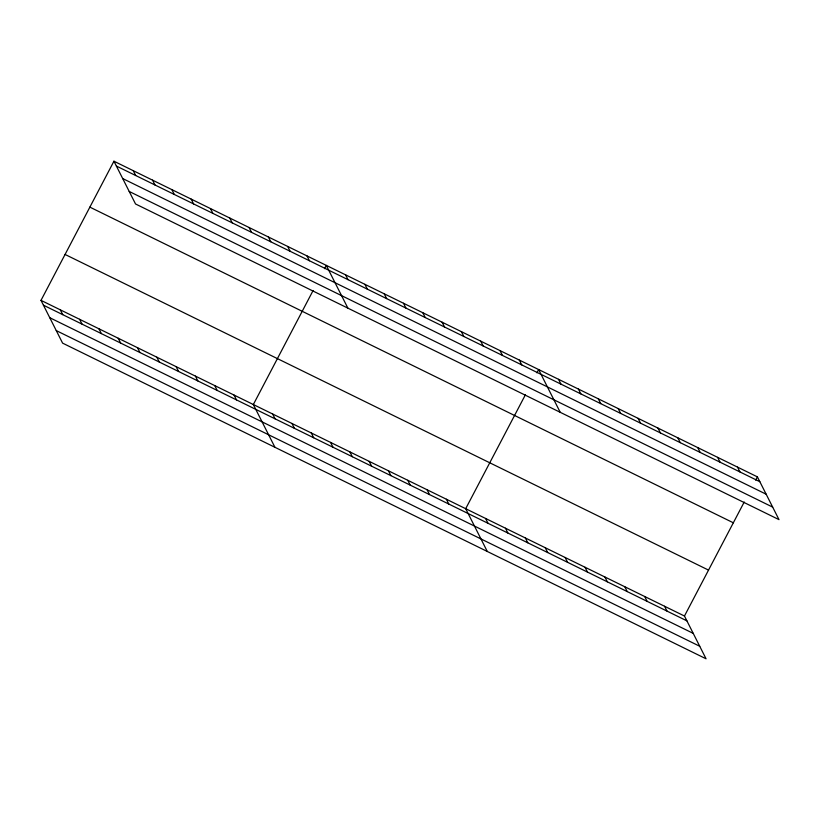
<?xml version="1.0" encoding="UTF-8"?>
<svg xmlns="http://www.w3.org/2000/svg" width="820" height="820" viewBox="0 0 820 820"><rect width="100%" height="100%" fill="white"/><g stroke="black" fill="none" stroke-linecap="round" stroke-linejoin="round"><path stroke-width="1.23" d="M41 300.366L684.464 616.025L706.061 658.788L62.597 343.129L41 300.366L113.939 161.212L757.403 476.871L779 519.634L135.536 203.975L113.939 161.212M313.096 290.526L253.339 404.537L274.936 447.289M324.566 268.663L326.278 265.383L347.885 308.146M525.446 394.697L465.688 508.697L487.285 551.46M536.905 372.833L538.627 369.553L560.224 412.306M684.464 616.025L744.222 502.024M755.681 480.151L757.403 476.871M116.379 166.04L759.843 481.699M122.703 178.555L766.167 494.214M129.212 191.46L772.676 507.119M89.872 207.132L733.336 522.791M65.067 254.446L708.531 570.105M43.439 305.194L686.893 620.853M49.764 317.709L693.218 633.368M56.272 330.603L699.737 646.262M737.508 467.123L739.947 471.941M717.623 457.365L720.062 462.183M697.738 447.607L700.167 452.425M677.843 437.849L680.282 442.677M657.958 428.091L660.397 432.919M638.073 418.333L640.502 423.161M618.178 408.575L620.617 413.403M598.293 398.817L600.732 403.645M578.397 389.069L580.837 393.887M558.512 379.311L560.952 384.129M664.569 606.267L667.008 611.095M644.684 596.509L647.123 601.337M519.316 360.082L521.756 364.91M624.799 586.751L627.228 591.579M500.015 350.611L502.455 355.439M604.904 577.003L607.343 581.821M480.715 341.14L483.154 345.968M585.019 567.245L587.458 572.063M461.414 331.669L463.843 336.497M565.124 557.487L567.563 562.315M442.103 322.198L444.542 327.026M545.239 547.729L547.678 552.557M422.802 312.738L425.242 317.555M525.353 537.971L527.793 542.799M403.501 303.267L405.931 308.084M505.458 528.213L507.898 533.041M384.19 293.796L386.63 298.613M485.573 518.455L488.013 523.283M364.89 284.325L367.329 289.152M345.589 274.854L348.018 279.681M446.377 499.236L448.817 504.054M427.077 489.765L429.516 494.583M306.977 255.912L309.417 260.739M407.776 480.294L410.205 485.122M287.676 246.441L290.116 251.268M388.465 470.823L390.904 475.651M268.376 236.97L270.805 241.797M369.164 461.352L371.603 466.18M249.065 227.509L251.504 232.326M349.863 451.881L352.303 456.709M229.764 218.038L232.203 222.855M330.562 442.41L332.992 447.238M210.463 208.567L212.892 213.395M311.252 432.939L313.691 437.767M191.152 199.096L193.592 203.924M291.951 423.479L294.39 428.296M171.851 189.625L174.291 194.453M272.65 414.008L275.079 418.825M152.551 180.154L154.98 184.982M133.24 170.683L135.679 175.511M234.038 395.066L236.478 399.893M214.737 385.595L217.167 390.422M195.426 376.124L197.866 380.952M176.126 366.653L178.565 371.481M156.825 357.182L159.264 362.01M137.524 347.711L139.953 352.538M118.213 338.25L120.653 343.067M98.912 328.779L101.352 333.596M79.612 319.308L82.041 324.136M60.301 309.837L62.74 314.665"/></g></svg>
